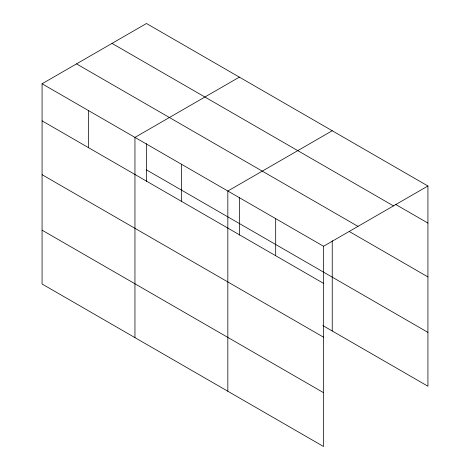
<?xml version="1.0" encoding="UTF-8"?>
<svg xmlns="http://www.w3.org/2000/svg" width="470" height="470" viewBox="0 0 470 470"><rect width="100%" height="100%" fill="white"/><g stroke="black" fill="none" stroke-linecap="round" stroke-linejoin="round"><path stroke-width="0.7" d="M323.53 337.19L323.53 246.268L42.071 83.772L42.071 284.003L323.53 446.5L323.53 337.19L42.071 174.693M322.82 325.546L427.929 386.228L427.929 185.997L146.47 23.5L42.071 83.772M239.353 77.127L134.955 137.399L134.955 337.624M332.231 130.748L227.833 191.02L227.833 391.252M323.53 246.268L427.929 185.997M395.816 204.544L427.929 223.08M112.019 43.393L393.478 205.889M76.522 63.885L357.981 226.381M349.228 231.481L427.929 276.918M146.47 169.893L427.929 332.39M42.071 120.855L323.53 283.351M42.071 230.165L323.53 392.662M332.231 240.646L332.231 330.98M275.684 218.644L275.684 255.727M239.353 197.241L239.353 235.159M181.397 164.206L181.397 201.289M146.47 143.614L146.47 181.532M88.513 110.585L88.513 147.668"/></g></svg>
